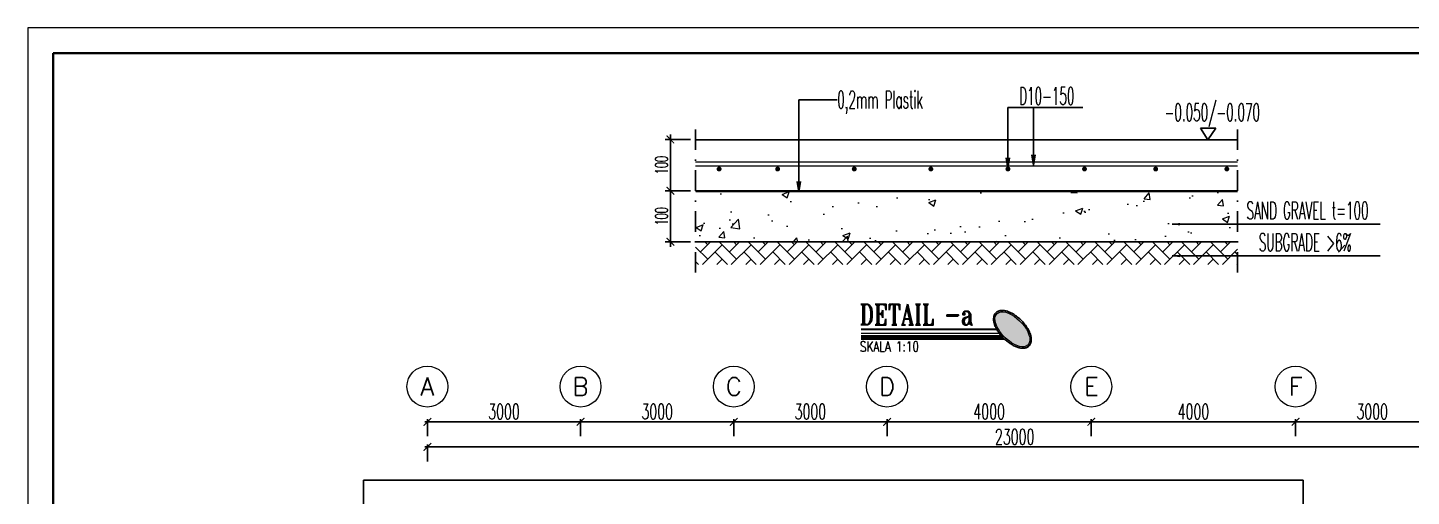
# Model space of a CAD drawing. Header units: inches. Extents: x 266054 to 836293, y -258454 to -102650.
# Drawn here: x 399544 to 426636, y -175221 to -166054 of the extents above; entities that cross this region are included whole.
import ezdxf
from ezdxf.enums import TextEntityAlignment as Align

# ---------------------------------------------------------------- set-up
doc = ezdxf.new("R2010")
doc.units = ezdxf.units.IN
doc.header["$LTSCALE"] = 800
doc.header["$MEASUREMENT"] = 0
doc.linetypes.add('DASHDOT', pattern=[1, 0.5, -0.25, 0, -0.25])
for name, color, linetype, lineweight in [('BESI', 1, 'Continuous', 13), ('DIM', 251, 'Continuous', 0), ('DM', 8, 'Continuous', 5), ('GRS KOP', 1, 'Continuous', 35), ('hacht', 8, 'Continuous', 5), ('HATCH', 8, 'Continuous', 9), ('kop', 7, 'Continuous', 20), ('NOT', 7, 'Continuous', 15)]:
    doc.layers.add(name, color=color, linetype=linetype, lineweight=lineweight)
for name, color, linetype in [('HAT', 8, 'Continuous'), ('LOGO', 7, 'Continuous'), ('NOTASI', 230, 'Continuous'), ('POT', 15, 'DASHDOT'), ('sloop', 4, 'Continuous'), ('TEXT', 4, 'Continuous')]:
    doc.layers.add(name, color=color, linetype=linetype)
doc.styles.add('BARU', font='arial.ttf')
doc.styles.add('DICK STYLE 100', font='romans.shx', dxfattribs={"width": 0.6, "height": 300})
doc.styles.add('ROMAND', font='romant.shx', dxfattribs={"width": 0.75, "height": 300})
doc.styles.add('ROMANS', font='romans.shx', dxfattribs={"width": 0.8, "height": 0.25})
doc.styles.add('ROMANTIC', font='romans.shx', dxfattribs={"width": 0.55, "height": 250})
doc.styles.add('S', font='SIMPLEX', dxfattribs={"width": 1.1})
doc.styles.get("Standard").update_dxf_attribs({"font": 'romans.shx'})
doc.dimstyles.new('100', dxfattribs={"dimtxt": 350, "dimasz": 150, "dimexe": 100, "dimexo": 100, "dimgap": 50, "dimtad": 1, "dimdec": 0, "dimrnd": 1, "dimtxsty": 'ROMANTIC', "dimblk": 'ARCHTICK', "dimcen": 25, "dimdle": 100, "dimclrd": 16, "dimclre": 16, "dimclrt": 7, "dimadec": 0, "dimazin": 2, "dimtfac": 1, "dimtdec": 0, "dimtix": 1, "dimtmove": 0, "dimatfit": 3, "dimfxl": 0, "dimarcsym": 0})
doc.dimstyles.new('100 A', dxfattribs={"dimtxt": 250, "dimasz": 150, "dimexe": 50, "dimexo": 50, "dimgap": 50, "dimtad": 1, "dimdec": 0, "dimrnd": 1, "dimtxsty": 'DICK STYLE 100', "dimblk": 'ARCHTICK', "dimcen": 100, "dimdle": 50, "dimclrd": 18, "dimclre": 18, "dimclrt": 7, "dimadec": 0, "dimazin": 2, "dimtfac": 1, "dimtdec": 0, "dimtix": 1, "dimtmove": 0, "dimatfit": 3, "dimfxl": 0, "dimarcsym": 0})

# ---------------------------------------------------------------- blocks, each defined once
blk = doc.blocks.new('NAV')
blk.add_circle((0, -0.4), 0.4)
at = {"style": 'S', "width": 0.75, "flags": 4}
blk.add_attdef('AV', text='', height=0.3, dxfattribs=at).set_placement((0, -0.4), align=Align.MIDDLE)
blk = doc.blocks.new('_ArchTick')
at = {"layer": 'LOGO', "color": 0, "const_width": 0.15}
blk.add_lwpolyline([(-0.5, -0.5), (0.5, 0.5)], dxfattribs=at)
blk = doc.blocks.new('*D111')
at = {"layer": 'Defpoints', "color": 0, "ltscale": 5}
for p in [(410370, -173764), (407370, -174097), (410370, -174097)]:
    blk.add_point(p, dxfattribs=at)
at = {"layer": 'hacht', "color": 18, "lineweight": -2, "ltscale": 5}
for p, q in [((407320, -173764), (410420, -173764)), ((407370, -174047), (407370, -173714)), ((410370, -174047), (410370, -173714))]:
    blk.add_line(p, q, dxfattribs=at)
at = {"layer": 'hacht', "color": 18, "lineweight": -2, "ltscale": 5, "xscale": 150, "yscale": 150, "zscale": 150, "rotation": 180}
blk.add_blockref('_ArchTick', (407370, -173764), dxfattribs=at)
at = {"layer": 'hacht', "color": 18, "lineweight": -2, "ltscale": 5, "xscale": 150, "yscale": 150, "zscale": 150}
blk.add_blockref('_ArchTick', (410370, -173764), dxfattribs=at)
at = {"layer": 'hacht', "color": 7, "ltscale": 5, "insert": (408870, -173564), "char_height": 300, "attachment_point": 5, "style": 'DICK STYLE 100'}
blk.add_mtext('3000', dxfattribs=at)
blk = doc.blocks.new('*D112')
at = {"layer": 'Defpoints', "color": 0, "ltscale": 5}
for p in [(430370, -174256), (407370, -174589), (430370, -174589)]:
    blk.add_point(p, dxfattribs=at)
at = {"layer": 'hacht', "color": 18, "lineweight": -2, "ltscale": 5}
for p, q in [((407320, -174256), (430420, -174256)), ((407370, -174539), (407370, -174206)), ((430370, -174539), (430370, -174206))]:
    blk.add_line(p, q, dxfattribs=at)
at = {"layer": 'hacht', "color": 18, "lineweight": -2, "ltscale": 5, "xscale": 150, "yscale": 150, "zscale": 150, "rotation": 180}
blk.add_blockref('_ArchTick', (407370, -174256), dxfattribs=at)
at = {"layer": 'hacht', "color": 18, "lineweight": -2, "ltscale": 5, "xscale": 150, "yscale": 150, "zscale": 150}
blk.add_blockref('_ArchTick', (430370, -174256), dxfattribs=at)
at = {"layer": 'hacht', "color": 7, "ltscale": 5, "insert": (418870, -174056), "char_height": 300, "attachment_point": 5, "style": 'DICK STYLE 100'}
blk.add_mtext('23000', dxfattribs=at)
blk = doc.blocks.new('*D113')
at = {"layer": 'Defpoints', "color": 0, "ltscale": 5}
for p in [(413370, -173764), (410370, -174097), (413370, -174097)]:
    blk.add_point(p, dxfattribs=at)
at = {"layer": 'hacht', "color": 18, "lineweight": -2, "ltscale": 5}
for p, q in [((410320, -173764), (413420, -173764)), ((410370, -174047), (410370, -173714)), ((413370, -174047), (413370, -173714))]:
    blk.add_line(p, q, dxfattribs=at)
at = {"layer": 'hacht', "color": 18, "lineweight": -2, "ltscale": 5, "xscale": 150, "yscale": 150, "zscale": 150, "rotation": 180}
blk.add_blockref('_ArchTick', (410370, -173764), dxfattribs=at)
at = {"layer": 'hacht', "color": 18, "lineweight": -2, "ltscale": 5, "xscale": 150, "yscale": 150, "zscale": 150}
blk.add_blockref('_ArchTick', (413370, -173764), dxfattribs=at)
at = {"layer": 'hacht', "color": 7, "ltscale": 5, "insert": (411870, -173564), "char_height": 300, "attachment_point": 5, "style": 'DICK STYLE 100'}
blk.add_mtext('3000', dxfattribs=at)
blk = doc.blocks.new('*D114')
at = {"layer": 'Defpoints', "color": 0, "ltscale": 5}
for p in [(416370, -173764), (413370, -174097), (416370, -174097)]:
    blk.add_point(p, dxfattribs=at)
at = {"layer": 'hacht', "color": 18, "lineweight": -2, "ltscale": 5}
for p, q in [((413320, -173764), (416420, -173764)), ((413370, -174047), (413370, -173714)), ((416370, -174047), (416370, -173714))]:
    blk.add_line(p, q, dxfattribs=at)
at = {"layer": 'hacht', "color": 18, "lineweight": -2, "ltscale": 5, "xscale": 150, "yscale": 150, "zscale": 150, "rotation": 180}
blk.add_blockref('_ArchTick', (413370, -173764), dxfattribs=at)
at = {"layer": 'hacht', "color": 18, "lineweight": -2, "ltscale": 5, "xscale": 150, "yscale": 150, "zscale": 150}
blk.add_blockref('_ArchTick', (416370, -173764), dxfattribs=at)
at = {"layer": 'hacht', "color": 7, "ltscale": 5, "insert": (414870, -173564), "char_height": 300, "attachment_point": 5, "style": 'DICK STYLE 100'}
blk.add_mtext('3000', dxfattribs=at)
blk = doc.blocks.new('*D115')
at = {"layer": 'Defpoints', "color": 0, "ltscale": 5}
for p in [(420370, -173764), (416370, -174097), (420370, -174097)]:
    blk.add_point(p, dxfattribs=at)
at = {"layer": 'hacht', "color": 18, "lineweight": -2, "ltscale": 5}
for p, q in [((416320, -173764), (420420, -173764)), ((416370, -174047), (416370, -173714)), ((420370, -174047), (420370, -173714))]:
    blk.add_line(p, q, dxfattribs=at)
at = {"layer": 'hacht', "color": 18, "lineweight": -2, "ltscale": 5, "xscale": 150, "yscale": 150, "zscale": 150, "rotation": 180}
blk.add_blockref('_ArchTick', (416370, -173764), dxfattribs=at)
at = {"layer": 'hacht', "color": 18, "lineweight": -2, "ltscale": 5, "xscale": 150, "yscale": 150, "zscale": 150}
blk.add_blockref('_ArchTick', (420370, -173764), dxfattribs=at)
at = {"layer": 'hacht', "color": 7, "ltscale": 5, "insert": (418370, -173564), "char_height": 300, "attachment_point": 5, "style": 'DICK STYLE 100'}
blk.add_mtext('4000', dxfattribs=at)
blk = doc.blocks.new('*D117')
at = {"layer": 'Defpoints', "color": 0, "ltscale": 5}
for p in [(424370, -173764), (424370, -174097), (427370, -174097)]:
    blk.add_point(p, dxfattribs=at)
at = {"layer": 'hacht', "color": 18, "lineweight": -2, "ltscale": 5}
for p, q in [((427420, -173764), (424320, -173764)), ((424370, -174047), (424370, -173714)), ((427370, -174047), (427370, -173714))]:
    blk.add_line(p, q, dxfattribs=at)
at = {"layer": 'hacht', "color": 18, "lineweight": -2, "ltscale": 5, "xscale": 150, "yscale": 150, "zscale": 150, "rotation": 180}
blk.add_blockref('_ArchTick', (424370, -173764), dxfattribs=at)
at = {"layer": 'hacht', "color": 18, "lineweight": -2, "ltscale": 5, "xscale": 150, "yscale": 150, "zscale": 150}
blk.add_blockref('_ArchTick', (427370, -173764), dxfattribs=at)
at = {"layer": 'hacht', "color": 7, "ltscale": 5, "insert": (425870, -173564), "char_height": 300, "attachment_point": 5, "style": 'DICK STYLE 100'}
blk.add_mtext('3000', dxfattribs=at)
blk = doc.blocks.new('*D118')
at = {"layer": 'Defpoints', "color": 0, "ltscale": 5}
for p in [(420370, -173764), (420370, -174097), (424370, -174097)]:
    blk.add_point(p, dxfattribs=at)
at = {"layer": 'hacht', "color": 18, "lineweight": -2, "ltscale": 5}
for p, q in [((424420, -173764), (420320, -173764)), ((420370, -174047), (420370, -173714)), ((424370, -174047), (424370, -173714))]:
    blk.add_line(p, q, dxfattribs=at)
at = {"layer": 'hacht', "color": 18, "lineweight": -2, "ltscale": 5, "xscale": 150, "yscale": 150, "zscale": 150, "rotation": 180}
blk.add_blockref('_ArchTick', (420370, -173764), dxfattribs=at)
at = {"layer": 'hacht', "color": 18, "lineweight": -2, "ltscale": 5, "xscale": 150, "yscale": 150, "zscale": 150}
blk.add_blockref('_ArchTick', (424370, -173764), dxfattribs=at)
at = {"layer": 'hacht', "color": 7, "ltscale": 5, "insert": (422370, -173564), "char_height": 300, "attachment_point": 5, "style": 'DICK STYLE 100'}
blk.add_mtext('4000', dxfattribs=at)
blk = doc.blocks.new('kop')
at = {"layer": 'GRS KOP'}
blk.add_lwpolyline([(1, 54), (83, 54), (83, 1), (1, 1)], close=True, dxfattribs=at)
at = {"layer": 'kop', "color": 7}
for p, q in [((84, 55), (0, 55)), ((0, 55), (0, 0))]:
    blk.add_line(p, q, dxfattribs=at)
at = {"layer": 'kop', "style": 'BARU', "flags": 4}
for p, height in [((73.8, 5.4), 0.35), ((80.303, 5.382), 0.25), ((73.8, 4.9), 0.35), ((80.303, 4.882), 0.25), ((73.8, 4.4), 0.35), ((80.303, 4.382), 0.25)]:
    blk.add_attdef('-', p, '', height=height, dxfattribs=at)
at = {"layer": 'kop', "flags": 4}
for tag, p in [('AR-00', (78.057, 2.648)), ('00', (81.238, 2.647))]:
    blk.add_attdef(tag, text='', height=0.35, dxfattribs=at).set_placement(p, align=Align.MIDDLE)
blk = doc.blocks.new('_OPEN')
at = {"color": 7, "linetype": 'ByBlock'}
for p, q in [((-1, 0.17), (0, 0)), ((0, 0), (-1, -0.17)), ((0, 0), (-1, 0))]:
    blk.add_line(p, q, dxfattribs=at)
blk = doc.blocks.new('*D123')
at = {"layer": 'Defpoints', "color": 0}
for p in [(412622, -169242), (412129, -170242), (412622, -170242)]:
    blk.add_point(p, dxfattribs=at)
at = {"layer": 'DIM', "color": 16, "lineweight": -2}
for p, q in [((412522, -169242), (412029, -169242)), ((412129, -169142), (412129, -170342)), ((412522, -170242), (412029, -170242))]:
    blk.add_line(p, q, dxfattribs=at)
at = {"layer": 'DIM', "color": 16, "lineweight": -2, "xscale": 150, "yscale": 150, "zscale": 150}
for p, rotation in [((412129, -169242), 90), ((412129, -170242), 270)]:
    blk.add_blockref('_ArchTick', p, dxfattribs=dict(at, rotation=rotation))
at = {"layer": 'DIM', "color": 7, "insert": (411954, -169742), "char_height": 250, "attachment_point": 5, "rotation": 90, "style": 'ROMANTIC'}
blk.add_mtext('100', dxfattribs=at)
blk = doc.blocks.new('*D124')
at = {"layer": 'Defpoints', "color": 0}
for p in [(412622, -168242), (412129, -169242), (412622, -169242)]:
    blk.add_point(p, dxfattribs=at)
at = {"layer": 'DIM', "color": 16, "lineweight": -2}
for p, q in [((412522, -168242), (412029, -168242)), ((412129, -168142), (412129, -169342)), ((412522, -169242), (412029, -169242))]:
    blk.add_line(p, q, dxfattribs=at)
at = {"layer": 'DIM', "color": 16, "lineweight": -2, "xscale": 150, "yscale": 150, "zscale": 150}
for p, rotation in [((412129, -168242), 90), ((412129, -169242), 270)]:
    blk.add_blockref('_ArchTick', p, dxfattribs=dict(at, rotation=rotation))
at = {"layer": 'DIM', "color": 7, "insert": (411954, -168742), "char_height": 250, "attachment_point": 5, "rotation": 90, "style": 'ROMANTIC'}
blk.add_mtext('100', dxfattribs=at)

msp = doc.modelspace()

# ---------------------------------------------------------------- hatches: boundary and pattern name
at = {"layer": 'DM'}
h = msp.add_hatch(color=253, dxfattribs=at)
h.set_gradient(color1=(173, 173, 173), one_color=1, tint=1, name='SPHERICAL')
edge = h.paths.add_edge_path()
edge.add_ellipse((418825.8, -171953.4), major_axis=(-305.5, 305.5), ratio=0.5030364, start_angle=-238.65144, end_angle=63.29594)
edge.add_ellipse((418825.8, -171953.4), major_axis=(-305.5, 305.5), ratio=0.5030364, start_angle=63.29594, end_angle=121.34856)
at = {"layer": 'hacht', "ltscale": 5}
h = msp.add_hatch(dxfattribs=at)
h.set_pattern_fill('AR-CONC', color=256, scale=200, style=0)
h.set_pattern_definition([(50, (-18335.1, -27323), (1434.5204, -125.5043), [150, -1650]), (355, (-18335.1, -27323), (-277.5027, 1504.3843), [120, -1320]), (100.4514, (-18215.6, -27333.5), (1157.0188, 1378.879), [127.4804, -1402.284]), (46.1842, (-18335.1, -26923), (2134.482, -331.038), [225, -2475]), (96.6356, (-18157.3, -26950.6), (1869.325, 1948.236), [191.221, -2103.426]), (351.1842, (-18335.1, -26923), (1869.324, 1948.237), [180, -1980]), (21, (-18135.1, -27023), (1193.814, -805.2378), [150, -1650]), (326, (-18135.1, -27023), (486.6307, 1450.3), [120, -1320]), (71.4514, (-18035.7, -27090.2), (1680.4453, 645.061), [127.4804, -1402.284]), (37.5, (-18335.14, -27323.05), (24.3197, 665.7877), [0, -1304, 0, -1340, 0, -1325]), (7.5, (-18335.14, -27323.05), (526.1391, 788.8234), [0, -764, 0, -1274, 0, -505]), (327.5, (-18781.14, -27323.05), (1067.6449, -45.10974), [0, -500, 0, -1560, 0, -2070]), (317.5, (-18981.1, -27323.05), (1166.3723, 200.21), [0, -650, 0, -1036, 0, -1470])])
h.paths.add_polyline_path([(417545.4, -167498.6), (418135.2, -167498.6), (418135.2, -167873.6), (417545.4, -167873.6)], flags=24)
h.paths.add_polyline_path([(423235.1, -169244.5), (412621.8, -169244.5), (412621.8, -170244.5), (423235.1, -170244.5)])
h = msp.add_hatch(dxfattribs=at)
h.set_pattern_fill('AR-HBONE', color=256, scale=50, style=0)
h.set_pattern_definition([(45, (-18335.14, -27323.05), (2e-14, 282.84271), [600, -200]), (135, (-18193.72, -27181.63), (2e-14, 282.84271), [600, -200])])
h.paths.add_polyline_path([(423235.1, -170244.5), (412621.8, -170244.5), (412621.8, -170686.2), (423235.1, -170686.2)])

# ---------------------------------------------------------------- linework, layer by layer
at = {"color": 8, "linetype": 'ByBlock'}
for p, q in [((414645.1, -169064.5), (414645.1, -167462.6)), ((414645.1, -167462.6), (415394.9, -167462.6)), ((418737.2, -168818.1), (418737.2, -167617.3)), ((418737.2, -167617.3), (420204.9, -167617.3)), ((419237.2, -168737.4), (419237.2, -167617.3))]:
    msp.add_line(p, q, dxfattribs=at)
at = {"ltscale": 100, "const_width": 34.7}
msp.add_lwpolyline([(415863, -171953.4), (418519.1, -171953.4)], dxfattribs=at)
at = {"layer": 'BESI'}
for p, q in [((412621.8, -168677.9), (423235.1, -168677.9)), ((412621.8, -168757.9), (423235.1, -168757.9))]:
    msp.add_line(p, q, dxfattribs=at)
at = {"layer": 'hacht', "ltscale": 2}
for p, q in [((415863, -172031.6), (418570.2, -172031.6)), ((415863, -172077.9), (418607.2, -172077.9)), ((415863, -172101), (418627.8, -172101)), ((415863, -172124.2), (418649.9, -172124.2)), ((415863, -172147.3), (418673.7, -172147.3))]:
    msp.add_line(p, q, dxfattribs=at)
at = {"layer": 'hacht', "ltscale": 2, "extrusion": (0, 0, -1)}
for start_param, end_param in [(-1.1047225, 4.1652534), (4.1652534, 5.1784628)]:
    msp.add_ellipse((418825.8, -171953.4), major_axis=(-305.5, 305.5), ratio=0.5030364, start_param=start_param, end_param=end_param, dxfattribs=at)
at = {"layer": 'HAT'}
for p, q in [((422805.6, -168020.3), (422507.9, -168020.3)), ((422507.9, -168020.3), (422653.6, -168244.5)), ((422805.6, -168020.3), (422653.6, -168244.5))]:
    msp.add_line(p, q, dxfattribs=at)
at = {"layer": 'HAT', "const_width": 48}
for points in [[(413058.3, -168818.1, -1), (413106.3, -168818.1, -1)], [(414204.5, -168818.1, -1), (414252.5, -168818.1, -1)], [(415704.5, -168818.1, -1), (415752.5, -168818.1, -1)], [(417204.5, -168818.1, -1), (417252.5, -168818.1, -1)], [(418761.2, -168818.1, 1), (418713.2, -168818.1, 1)], [(420261.2, -168818.1, 1), (420213.2, -168818.1, 1)], [(421654.5, -168818.1, 1), (421606.5, -168818.1, 1)], [(423047.9, -168818.1, 1), (422999.9, -168818.1, 1)]]:
    msp.add_lwpolyline(points, format="xyb", close=True, dxfattribs=at)
at = {"layer": 'HATCH', "const_width": 20}
msp.add_lwpolyline([(412621.8, -169264.5), (423235.1, -169264.5)], dxfattribs=at)
at = {"layer": 'NOTASI', "ltscale": 2}
for points, knots in [([(418535.6, -171981.1), (418511.7, -171940.4), (418505, -171927.3), (418487.6, -171890.7), (418478.4, -171867.3), (418464.5, -171821.6), (418459.8, -171799.3), (418455.3, -171756.5), (418455.5, -171735.9), (418460.2, -171704.3), (418463.2, -171692.5), (418471.3, -171670.2), (418476.6, -171659.7), (418489.3, -171640.3), (418496.9, -171631.5), (418513.9, -171616), (418523.4, -171609.3), (418544, -171598.3), (418555.1, -171594), (418578.3, -171587.5), (418590.5, -171585.4), (418615.8, -171583.4), (418628.9, -171583.5), (418669.1, -171586.6), (418697.2, -171592.5), (418755, -171611.5), (418784.7, -171624.5), (418844.4, -171656.6), (418874.3, -171675.8), (418932.6, -171719.1), (418961, -171743.2), (419014.7, -171795), (419040, -171822.7), (419085.9, -171880), (419106.6, -171909.7), (419142.1, -171969.3), (419156.9, -171999.2), (419179.8, -172057.9), (419187.8, -172086.6), (419195.1, -172133.7), (419196.2, -172152.7), (419194.3, -172184.9), (419192.3, -172198.4), (419185.4, -172224), (419180.6, -172236.1), (419169.4, -172256.4), (419163.4, -172264.8), (419154.8, -172274.6), (419152.9, -172276.6), (419150.9, -172278.6), (419144.6, -172284.8), (419137.8, -172290.5), (419123, -172300.5), (419115.1, -172304.8), (419098.4, -172312), (419089.7, -172315), (419071.6, -172319.5), (419062.2, -172321.1), (419032.7, -172324), (419011.9, -172323.4), (418968.5, -172317.2), (418945.9, -172311.7), (418899.9, -172296.3), (418876.3, -172286.4), (418843.7, -172270), (418834.8, -172265.2), (418825.8, -172260.1)], [2.0767628, 2.0767628, 2.0767628, 2.0767628, 2.1866625, 2.1866625, 2.3862146, 2.3862146, 2.5857668, 2.5857668, 2.785319, 2.785319, 2.9121138, 2.9121138, 3.0389086, 3.0389086, 3.1657034, 3.1657034, 3.2924983, 3.2924983, 3.4192931, 3.4192931, 3.5460879, 3.5460879, 3.6728828, 3.6728828, 3.9239312, 3.9239312, 4.1749796, 4.1749796, 4.426028, 4.426028, 4.6770765, 4.6770765, 4.9281249, 4.9281249, 5.1791733, 5.1791733, 5.4302217, 5.4302217, 5.6812701, 5.6812701, 5.861619, 5.861619, 6.0007077, 6.0007077, 6.1397964, 6.1397964, 6.2527106, 6.2527106, 6.2831853, 6.2831853, 6.2831853, 6.3808586, 6.3808586, 6.4785319, 6.4785319, 6.5762052, 6.5762052, 6.6738784, 6.6738784, 6.8734306, 6.8734306, 7.0729827, 7.0729827, 7.2725349, 7.2725349, 7.3480161, 7.3480161, 7.3480161, 7.3480161]), ([(418825.8, -172260.1), (418792.6, -172240.2), (418787.1, -172236.7), (418758.1, -172217.4), (418734.9, -172200.1), (418689.7, -172162.6), (418667.9, -172142.5), (418626.3, -172100.1), (418606.6, -172078), (418570.1, -172032.4), (418553.3, -172009), (418537.4, -171983.9), (418536.5, -171982.5), (418535.6, -171981.1)], [1.14260602, 1.14260602, 1.14260602, 1.14260602, 1.18890174, 1.18890174, 1.38845389, 1.38845389, 1.58800604, 1.58800604, 1.78755819, 1.78755819, 1.98711034, 1.98711034, 1.99898545, 1.99898545, 1.99898545, 1.99898545])]:
    msp.add_open_spline(points, degree=3, knots=knots, dxfattribs=at)
at = {"layer": 'POT'}
for p, q in [((412621.8, -170843.9), (412621.8, -167994.5)), ((423235.1, -170843.9), (423235.1, -167994.5))]:
    msp.add_line(p, q, dxfattribs=at)
at = {"layer": 'sloop'}
for p, q in [((423235.1, -168244.5), (412621.8, -168244.5)), ((412621.8, -169244.5), (423235.1, -169244.5)), ((412621.8, -170244.5), (423235.1, -170244.5))]:
    msp.add_line(p, q, dxfattribs=at)
at = {"layer": 'sloop', "ltscale": 5}
for p, q in [((424519.5, -174906.2, 1574.9), (406119.5, -174906.2, 1574.9)), ((406119.5, -174906.2, 1574.9), (406119.5, -183176.2, 1574.9)), ((424519.5, -174906.2, 1574.9), (424519.5, -175931.2, 1574.9))]:
    msp.add_line(p, q, dxfattribs=at)
at = {"layer": 'TEXT'}
msp.add_line((425333.6, -170305.7), (425210.4, -170443.2), dxfattribs=at)

# ---------------------------------------------------------------- block references
at = {"color": 8, "linetype": 'ByBlock', "zscale": 200, "rotation": 90}
for p, xscale, yscale in [((418737.2, -168801.7), -199.9999999534338, 199.9999999534338), ((419237.2, -168742.2), -199.9999999534338, 199.9999999534338), ((414645.1, -169264.5), -200, 200)]:
    msp.add_blockref('_OPEN', p, dxfattribs=dict(at, xscale=xscale, yscale=yscale))
at = {"layer": 'kop', "xscale": 500, "yscale": 500, "zscale": 500}
msp.add_blockref('kop', (399543.7, -193553.5), dxfattribs=at)
at = {"layer": 'NOT'}
ref = msp.add_blockref('NAV', (407369.5, -172674.7, 3149.7), dxfattribs=dict(at, xscale=1000, yscale=1000, zscale=1000))
ref.add_attrib('AV', 'A', dxfattribs={"layer": '0', "height": 350, "flags": 4}).set_placement((407369.5, -173074.7, 3149.7), align=Align.MIDDLE)
ref = msp.add_blockref('NAV', (410369.5, -172674.7, 3149.7), dxfattribs=dict(at, xscale=1000, yscale=1000, zscale=1000))
ref.add_attrib('AV', 'B', dxfattribs={"layer": '0', "height": 350, "flags": 4}).set_placement((410369.5, -173074.7, 3149.7), align=Align.MIDDLE)
ref = msp.add_blockref('NAV', (413369.5, -172674.7, 3149.7), dxfattribs=dict(at, xscale=1000, yscale=1000, zscale=1000))
ref.add_attrib('AV', 'C', dxfattribs={"layer": '0', "height": 350, "flags": 4}).set_placement((413369.5, -173074.7, 3149.7), align=Align.MIDDLE)
ref = msp.add_blockref('NAV', (416369.5, -172674.7, 3149.7), dxfattribs=dict(at, xscale=1000, yscale=1000, zscale=1000))
ref.add_attrib('AV', 'D', dxfattribs={"layer": '0', "height": 350, "flags": 4}).set_placement((416369.5, -173074.7, 3149.7), align=Align.MIDDLE)
ref = msp.add_blockref('NAV', (420369.5, -172674.7, 3149.7), dxfattribs=dict(at, xscale=1000, yscale=1000, zscale=1000))
ref.add_attrib('AV', 'E', dxfattribs={"layer": '0', "height": 350, "flags": 4}).set_placement((420369.5, -173074.7, 3149.7), align=Align.MIDDLE)
ref = msp.add_blockref('NAV', (424369.5, -172674.7, 3149.7), dxfattribs=dict(at, xscale=1000, yscale=1000, zscale=1000))
ref.add_attrib('AV', 'F', dxfattribs={"layer": '0', "height": 350, "flags": 4}).set_placement((424369.5, -173074.7, 3149.7), align=Align.MIDDLE)

# ---------------------------------------------------------------- texts
at = {"layer": 'BESI', "style": 'ROMAND', "width": 0.75}
msp.add_text('SKALA 1:10', height=200, dxfattribs=at).set_placement((415838.6, -172389.4))
at = {"layer": 'TEXT', "style": 'ROMANS', "width": 0.5}
for s, p in [('0,2mm Plastik', (415394.9, -167462.6)), ('SAND GRAVEL t=100', (423408.7, -169629.5)), ('SUBGRADE >6%%%', (423650.4, -170251.1))]:
    msp.add_text(s, height=343.2, dxfattribs=at).set_placement(p, align=Align.MIDDLE_LEFT)
msp.add_text('D10-150', height=343.2, dxfattribs=at).set_placement((419498.3, -167389.4), align=Align.MIDDLE)
at = {"layer": 'TEXT'}
for s, height, style, width, p in [('-0.050/-0.070', 343.2, 'ROMANS', 0.5, (421805.2, -167880.5)), ('DETAIL -a', 400.05, 'ROMAND', 0.75, (415831.5, -171863.5))]:
    msp.add_text(s, height=height, dxfattribs=dict(at, style=style, width=width)).set_placement(p)

# ---------------------------------------------------------------- dimensions: what is measured, and where the dimension line sits
at = {"layer": 'DIM'}
for base, p1, p2, picture, middle in [((412128.7, -169242.1), (412621.8, -168242.1), (412621.8, -169242.1), '*D124', (411953.7, -168742.1)), ((412128.7, -170242.1), (412621.8, -169242.1), (412621.8, -170242.1), '*D123', (411953.7, -169742.1))]:
    dim = msp.add_linear_dim(base=base, p1=p1, p2=p2, angle=90, dimstyle='100', override={"dimlfac": 0.1}, dxfattribs=at)
    dim.commit()
    dim.dimension.update_dxf_attribs({"geometry": picture, "text_midpoint": middle})
at = {"layer": 'hacht', "ltscale": 5}
for base, p1, p2, picture, middle in [((410369.5, -173764.4, 3149.7), (407369.5, -174097.1, 3149.7), (410369.5, -174097.1, 3149.7), '*D111', (408869.5, -173564.4, 3149.7)), ((413369.5, -173764.4, 3149.7), (410369.5, -174097.1, 3149.7), (413369.5, -174097.1, 3149.7), '*D113', (411869.5, -173564.4, 3149.7)), ((416369.5, -173764.4, 3149.7), (413369.5, -174097.1, 3149.7), (416369.5, -174097.1, 3149.7), '*D114', (414869.5, -173564.4, 3149.7)), ((420369.5, -173764.4, 3149.7), (416369.5, -174097.1, 3149.7), (420369.5, -174097.1, 3149.7), '*D115', (418369.5, -173564.4, 3149.7)), ((430369.5, -174256.2, 3149.7), (407369.5, -174588.9, 3149.7), (430369.5, -174588.9, 3149.7), '*D112', (418869.5, -174056.2, 3149.7))]:
    dim = msp.add_linear_dim(base=base, p1=p1, p2=p2, dimstyle='100 A', dxfattribs=at)
    dim.commit()
    dim.dimension.update_dxf_attribs({"geometry": picture, "text_midpoint": middle})
for base, p1, p2, picture, middle in [((420369.5, -173764.4, 3149.7), (424369.5, -174097.1, 3149.7), (420369.5, -174097.1, 3149.7), '*D118', (422369.5, -173564.4, 3149.7)), ((424369.5, -173764.4, 3149.7), (427369.5, -174097.1, 3149.7), (424369.5, -174097.1, 3149.7), '*D117', (425869.5, -173564.4, 3149.7))]:
    dim = msp.add_linear_dim(base=base, p1=p1, p2=p2, angle=180, dimstyle='100 A', dxfattribs=at)
    dim.commit()
    dim.dimension.update_dxf_attribs({"geometry": picture, "text_midpoint": middle})

# ---------------------------------------------------------------- leaders
at = {"layer": 'hacht', "ltscale": 0.15}
for points in [[(421953.5, -169897.4), (426029, -169897.4)], [(421953.5, -170518.9), (426029, -170518.9)]]:
    msp.add_leader(points, dimstyle='100 A', override={"dimgap": 50, "dimtad": 0}, dxfattribs=at)

doc.saveas('drawing.dxf')
